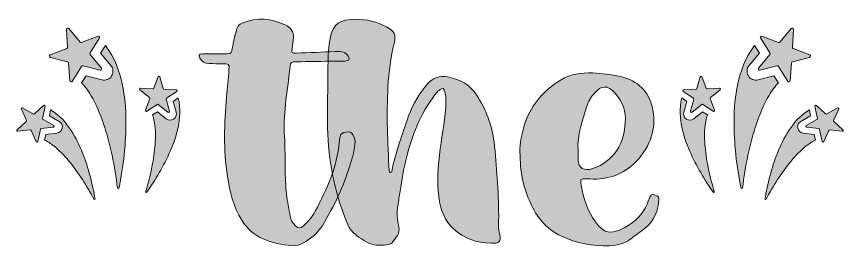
# Model space of a CAD drawing. Header units: inches. Extents: x 194 to 885, y -943 to -142.
# Drawn here: x 219 to 854, y -474 to -297 of the extents above; entities that cross this region are included whole.
import ezdxf

# ---------------------------------------------------------------- set-up
doc = ezdxf.new("R2010")
doc.units = ezdxf.units.IN
doc.header["$MEASUREMENT"] = 0
doc.layers.add('Layer 1', color=7, linetype='Continuous')

# ---------------------------------------------------------------- blocks, each defined once
blk = doc.blocks.new('block 5')
at = {"layer": 'Layer 1', "true_color": 0x2a4f7b}
h = blk.add_hatch(color=167, dxfattribs=at)
h.dxf.hatch_style = 2
edge = h.paths.add_edge_path()
edge.add_spline(control_points=[(426.02, -433.48), (426.74, -439.28), (427.83, -445.08), (428.91, -450.57), (429.28, -453.31), (430.73, -455.75), (432.9, -457.89), (435.44, -460.03), (436.52, -460.03), (439.06, -457.89), (442.68, -454.53), (445.94, -450.87), (448.12, -446.6), (457.17, -429.81), (464.78, -412.42), (466.59, -393.8), (466.59, -392.27), (466.96, -390.75), (467.32, -389.22), (467.68, -387.08), (469.13, -386.17), (471.67, -385.86), (474.2, -385.56), (476.01, -385.56), (477.1, -388), (478.55, -390.44), (478.91, -392.58), (478.55, -395.02), (478.19, -400.82), (476.38, -406.31), (474.57, -411.81), (469.86, -427.68), (462.61, -442.63), (453.91, -457.28), (450.29, -463.08), (445.22, -467.35), (439.06, -471.02), (436.52, -472.54), (433.62, -473.15), (430.73, -473.15), (414.06, -471.93), (399.93, -467.05), (391.6, -453.62), (385.07, -442.94), (382.54, -431.64), (380.73, -420.05), (377.46, -399.6), (378.19, -379.15), (380, -358.7), (380.73, -351.68), (381.45, -344.96), (381.81, -337.94), (382.17, -333.37), (381.81, -333.37), (376.74, -333.37), (373.48, -333.37), (369.86, -333.37), (366.59, -333.06), (363.33, -333.06), (360.8, -331.54), (359.35, -329.09), (358.26, -326.96), (358.62, -325.74), (361.52, -325.74), (366.23, -325.74), (370.94, -325.74), (375.65, -325.74), (383.99, -325.74), (383.62, -326.04), (384.71, -319.63), (385.44, -315.05), (386.89, -310.48), (387.97, -306.2), (388.7, -304.06), (389.78, -303.15), (391.96, -302.23), (403.55, -297.05), (414.42, -298.88), (424.93, -303.45), (429.28, -305.59), (431.81, -308.64), (431.45, -313.22), (431.09, -315.97), (430.73, -319.02), (430.36, -321.77), (430, -325.13), (430, -325.13), (433.62, -325.13), (443.41, -324.82), (453.19, -324.51), (463.33, -323.9), (468.77, -323.6), (471.67, -324.51), (473.48, -327.57), (474.93, -329.7), (474.2, -331.23), (470.94, -331.23), (468.77, -331.54), (466.23, -331.23), (463.7, -331.23), (453.91, -331.54), (443.77, -331.54), (433.62, -331.84), (429.28, -331.84), (429.28, -332.15), (428.91, -335.5), (426.38, -355.34), (423.12, -374.87), (424.57, -389.22), (425.29, -407.84), (424.57, -420.66), (426.02, -433.48)], knot_values=[0, 0, 0, 0, 1, 1, 1, 2, 2, 2, 3, 3, 3, 4, 4, 4, 5, 5, 5, 6, 6, 6, 7, 7, 7, 8, 8, 8, 9, 9, 9, 10, 10, 10, 11, 11, 11, 12, 12, 12, 13, 13, 13, 14, 14, 14, 15, 15, 15, 16, 16, 16, 17, 17, 17, 18, 18, 18, 19, 19, 19, 20, 20, 20, 21, 21, 21, 22, 22, 22, 23, 23, 23, 24, 24, 24, 25, 25, 25, 26, 26, 26, 27, 27, 27, 28, 28, 28, 29, 29, 29, 30, 30, 30, 31, 31, 31, 32, 32, 32, 33, 33, 33, 34, 34, 34, 35, 35, 35, 36, 36, 36, 37, 37, 37, 37], degree=3, periodic=1)
h = blk.add_hatch(color=167, dxfattribs=at)
h.dxf.hatch_style = 2
edge = h.paths.add_edge_path()
edge.add_spline(control_points=[(506.82, -416.08), (509.71, -401.43), (515.15, -387.39), (519.86, -373.35), (523.12, -364.19), (528.19, -355.95), (534.71, -348.63), (538.7, -344.05), (543.41, -342.22), (549.93, -343.44), (559.71, -345.57), (567.32, -349.85), (572.03, -357.17), (579.28, -368.77), (583.99, -380.67), (585.44, -393.49), (587.61, -412.11), (588.7, -431.03), (589.06, -449.65), (589.06, -454.84), (588.34, -459.73), (589.79, -464.91), (591.24, -469.8), (589.42, -471.63), (583.26, -471.32), (572.03, -471.02), (562.25, -467.66), (554.28, -460.33), (547.76, -453.93), (544.5, -445.99), (543.41, -437.75), (541.24, -424.63), (542.32, -411.81), (544.13, -398.68), (545.58, -386.47), (548.48, -374.57), (548.48, -362.36), (548.48, -359), (548.48, -355.65), (546.31, -352.29), (543.05, -353.2), (541.24, -355.34), (539.79, -357.48), (534.35, -364.8), (529.64, -372.43), (526.38, -380.67), (519.5, -397.15), (515.51, -413.94), (513.34, -431.34), (512.61, -435), (512.25, -438.66), (511.53, -442.33), (510.8, -447.82), (510.8, -453.01), (512.25, -458.5), (513.7, -463.69), (509.71, -467.05), (507.18, -471.02), (506.45, -471.93), (504.28, -472.24), (502.83, -472.54), (497.76, -473.15), (492.32, -473.15), (488.34, -470.71), (481.82, -467.35), (475.66, -463.08), (473.12, -456.98), (466.6, -442.02), (462.61, -426.76), (460.08, -410.89), (456.09, -385.86), (457.9, -360.53), (457.9, -335.2), (457.9, -327.57), (458.27, -319.94), (459.71, -312.61), (461.89, -302.84), (467.32, -299.18), (478.92, -299.18), (487.61, -299.18), (495.58, -301.01), (502.83, -304.98), (508.99, -308.34), (510.44, -311.39), (508.63, -317.49), (506.09, -328.48), (504.64, -339.78), (503.92, -350.76), (502.83, -372.43), (503.55, -393.8), (505, -415.47), (505, -416.08), (505, -416.69), (505.73, -416.99), (506.82, -416.99), (506.82, -416.69), (506.82, -416.08)], knot_values=[0, 0, 0, 0, 1, 1, 1, 2, 2, 2, 3, 3, 3, 4, 4, 4, 5, 5, 5, 6, 6, 6, 7, 7, 7, 8, 8, 8, 9, 9, 9, 10, 10, 10, 11, 11, 11, 12, 12, 12, 13, 13, 13, 14, 14, 14, 15, 15, 15, 16, 16, 16, 17, 17, 17, 18, 18, 18, 19, 19, 19, 20, 20, 20, 21, 21, 21, 22, 22, 22, 23, 23, 23, 24, 24, 24, 25, 25, 25, 26, 26, 26, 27, 27, 27, 28, 28, 28, 29, 29, 29, 30, 30, 30, 31, 31, 31, 32, 32, 32, 32], degree=3, periodic=1)
h = blk.add_hatch(color=167, dxfattribs=at)
h.dxf.hatch_style = 2
edge = h.paths.add_edge_path()
edge.add_spline(control_points=[(609.72, -377.62), (614.43, -364.5), (623.85, -353.81), (636.89, -345.57), (644.14, -341.3), (652.47, -340.08), (661.17, -340.39), (668.41, -340.69), (675.3, -341.61), (682.54, -343.13), (696.31, -346.49), (703.92, -354.73), (706.82, -366.02), (710.8, -381.9), (706.1, -396.55), (694.14, -409.06), (685.08, -417.91), (673.49, -422.79), (658.99, -421.88), (658.27, -421.88), (657.91, -421.88), (657.18, -421.88), (651.75, -421.57), (651.39, -421.88), (652.47, -426.76), (654.28, -436.53), (656.82, -446.3), (663.34, -454.84), (669.5, -463.69), (675.3, -464.91), (685.44, -459.42), (694.14, -454.84), (699.94, -448.74), (703.2, -440.8), (703.92, -438.97), (704.28, -437.44), (705.01, -435.92), (705.73, -434.7), (706.46, -433.17), (708.63, -434.09), (710.44, -434.7), (712.26, -435), (711.89, -437.14), (711.53, -445.99), (708.99, -453.93), (700.66, -460.33), (697.4, -462.78), (693.78, -465.22), (690.52, -467.96), (686.17, -471.32), (680.37, -472.85), (674.21, -473.15), (661.17, -473.76), (648.85, -471.32), (637.25, -465.83), (624.93, -460.33), (618.05, -450.57), (613.34, -440.19), (607.91, -428.59), (605.37, -416.38), (605.37, -401.12), (605.01, -395.02), (606.82, -386.17), (609.72, -377.62)], knot_values=[0, 0, 0, 0, 1, 1, 1, 2, 2, 2, 3, 3, 3, 4, 4, 4, 5, 5, 5, 6, 6, 6, 7, 7, 7, 8, 8, 8, 9, 9, 9, 10, 10, 10, 11, 11, 11, 12, 12, 12, 13, 13, 13, 14, 14, 14, 15, 15, 15, 16, 16, 16, 17, 17, 17, 18, 18, 18, 19, 19, 19, 20, 20, 20, 21, 21, 21, 21], degree=3, periodic=1)
edge = h.paths.add_edge_path()
edge.add_spline(control_points=[(649.94, -407.53), (650.3, -413.33), (654.65, -416.08), (661.17, -413.94), (669.5, -411.2), (675.3, -406.31), (679.65, -399.9), (684, -393.49), (685.8, -386.17), (686.17, -378.54), (686.89, -370.3), (684.36, -362.36), (678.2, -355.65), (672.76, -349.54), (667.69, -349.85), (662.62, -355.95), (659.72, -359), (657.91, -362.67), (656.82, -366.02), (653.2, -377.01), (649.21, -388), (649.94, -399.6), (649.94, -402.34), (649.94, -404.78), (649.94, -407.53)], knot_values=[0, 0, 0, 0, 1, 1, 1, 2, 2, 2, 3, 3, 3, 4, 4, 4, 5, 5, 5, 6, 6, 6, 7, 7, 7, 8, 8, 8, 8], degree=3, periodic=1)
at = {"layer": 'Layer 1', "lineweight": 0}
for points, knots in [([(426.02, -433.48), (426.74, -439.28), (427.83, -445.08), (428.91, -450.57), (429.28, -453.31), (430.73, -455.75), (432.9, -457.89), (435.44, -460.03), (436.52, -460.03), (439.06, -457.89), (442.68, -454.53), (445.94, -450.87), (448.12, -446.6), (457.17, -429.81), (464.78, -412.42), (466.59, -393.8), (466.59, -392.27), (466.96, -390.75), (467.32, -389.22), (467.68, -387.08), (469.13, -386.17), (471.67, -385.86), (474.2, -385.56), (476.01, -385.56), (477.1, -388), (478.55, -390.44), (478.91, -392.58), (478.55, -395.02), (478.19, -400.82), (476.38, -406.31), (474.57, -411.81), (469.86, -427.68), (462.61, -442.63), (453.91, -457.28), (450.29, -463.08), (445.22, -467.35), (439.06, -471.02), (436.52, -472.54), (433.62, -473.15), (430.73, -473.15), (414.06, -471.93), (399.93, -467.05), (391.6, -453.62), (385.07, -442.94), (382.54, -431.64), (380.73, -420.05), (377.46, -399.6), (378.19, -379.15), (380, -358.7), (380.73, -351.68), (381.45, -344.96), (381.81, -337.94), (382.17, -333.37), (381.81, -333.37), (376.74, -333.37), (373.48, -333.37), (369.86, -333.37), (366.59, -333.06), (363.33, -333.06), (360.8, -331.54), (359.35, -329.09), (358.26, -326.96), (358.62, -325.74), (361.52, -325.74), (366.23, -325.74), (370.94, -325.74), (375.65, -325.74), (383.99, -325.74), (383.62, -326.04), (384.71, -319.63), (385.44, -315.05), (386.89, -310.48), (387.97, -306.2), (388.7, -304.06), (389.78, -303.15), (391.96, -302.23), (403.55, -297.05), (414.42, -298.88), (424.93, -303.45), (429.28, -305.59), (431.81, -308.64), (431.45, -313.22), (431.09, -315.97), (430.73, -319.02), (430.36, -321.77), (430, -325.13), (430, -325.13), (433.62, -325.13), (443.41, -324.82), (453.19, -324.51), (463.33, -323.9), (468.77, -323.6), (471.67, -324.51), (473.48, -327.57), (474.93, -329.7), (474.2, -331.23), (470.94, -331.23), (468.77, -331.54), (466.23, -331.23), (463.7, -331.23), (453.91, -331.54), (443.77, -331.54), (433.62, -331.84), (429.28, -331.84), (429.28, -332.15), (428.91, -335.5), (426.38, -355.34), (423.12, -374.87), (424.57, -389.22), (425.29, -407.84), (424.57, -420.66), (426.02, -433.48)], [0, 0, 0, 0, 1, 1, 1, 2, 2, 2, 3, 3, 3, 4, 4, 4, 5, 5, 5, 6, 6, 6, 7, 7, 7, 8, 8, 8, 9, 9, 9, 10, 10, 10, 11, 11, 11, 12, 12, 12, 13, 13, 13, 14, 14, 14, 15, 15, 15, 16, 16, 16, 17, 17, 17, 18, 18, 18, 19, 19, 19, 20, 20, 20, 21, 21, 21, 22, 22, 22, 23, 23, 23, 24, 24, 24, 25, 25, 25, 26, 26, 26, 27, 27, 27, 28, 28, 28, 29, 29, 29, 30, 30, 30, 31, 31, 31, 32, 32, 32, 33, 33, 33, 34, 34, 34, 35, 35, 35, 36, 36, 36, 37, 37, 37, 37]), ([(506.82, -416.08), (509.71, -401.43), (515.15, -387.39), (519.86, -373.35), (523.12, -364.19), (528.19, -355.95), (534.71, -348.63), (538.7, -344.05), (543.41, -342.22), (549.93, -343.44), (559.71, -345.57), (567.32, -349.85), (572.03, -357.17), (579.28, -368.77), (583.99, -380.67), (585.44, -393.49), (587.61, -412.11), (588.7, -431.03), (589.06, -449.65), (589.06, -454.84), (588.34, -459.73), (589.79, -464.91), (591.24, -469.8), (589.42, -471.63), (583.26, -471.32), (572.03, -471.02), (562.25, -467.66), (554.28, -460.33), (547.76, -453.93), (544.5, -445.99), (543.41, -437.75), (541.24, -424.63), (542.32, -411.81), (544.13, -398.68), (545.58, -386.47), (548.48, -374.57), (548.48, -362.36), (548.48, -359), (548.48, -355.65), (546.31, -352.29), (543.05, -353.2), (541.24, -355.34), (539.79, -357.48), (534.35, -364.8), (529.64, -372.43), (526.38, -380.67), (519.5, -397.15), (515.51, -413.94), (513.34, -431.34), (512.61, -435), (512.25, -438.66), (511.53, -442.33), (510.8, -447.82), (510.8, -453.01), (512.25, -458.5), (513.7, -463.69), (509.71, -467.05), (507.18, -471.02), (506.45, -471.93), (504.28, -472.24), (502.83, -472.54), (497.76, -473.15), (492.32, -473.15), (488.34, -470.71), (481.82, -467.35), (475.66, -463.08), (473.12, -456.98), (466.6, -442.02), (462.61, -426.76), (460.08, -410.89), (456.09, -385.86), (457.9, -360.53), (457.9, -335.2), (457.9, -327.57), (458.27, -319.94), (459.71, -312.61), (461.89, -302.84), (467.32, -299.18), (478.92, -299.18), (487.61, -299.18), (495.58, -301.01), (502.83, -304.98), (508.99, -308.34), (510.44, -311.39), (508.63, -317.49), (506.09, -328.48), (504.64, -339.78), (503.92, -350.76), (502.83, -372.43), (503.55, -393.8), (505, -415.47), (505, -416.08), (505, -416.69), (505.73, -416.99), (506.82, -416.99), (506.82, -416.69), (506.82, -416.08)], [0, 0, 0, 0, 1, 1, 1, 2, 2, 2, 3, 3, 3, 4, 4, 4, 5, 5, 5, 6, 6, 6, 7, 7, 7, 8, 8, 8, 9, 9, 9, 10, 10, 10, 11, 11, 11, 12, 12, 12, 13, 13, 13, 14, 14, 14, 15, 15, 15, 16, 16, 16, 17, 17, 17, 18, 18, 18, 19, 19, 19, 20, 20, 20, 21, 21, 21, 22, 22, 22, 23, 23, 23, 24, 24, 24, 25, 25, 25, 26, 26, 26, 27, 27, 27, 28, 28, 28, 29, 29, 29, 30, 30, 30, 31, 31, 31, 32, 32, 32, 32]), ([(609.72, -377.62), (614.43, -364.5), (623.85, -353.81), (636.89, -345.57), (644.14, -341.3), (652.47, -340.08), (661.17, -340.39), (668.41, -340.69), (675.3, -341.61), (682.54, -343.13), (696.31, -346.49), (703.92, -354.73), (706.82, -366.02), (710.8, -381.9), (706.1, -396.55), (694.14, -409.06), (685.08, -417.91), (673.49, -422.79), (658.99, -421.88), (658.27, -421.88), (657.91, -421.88), (657.18, -421.88), (651.75, -421.57), (651.39, -421.88), (652.47, -426.76), (654.28, -436.53), (656.82, -446.3), (663.34, -454.84), (669.5, -463.69), (675.3, -464.91), (685.44, -459.42), (694.14, -454.84), (699.94, -448.74), (703.2, -440.8), (703.92, -438.97), (704.28, -437.44), (705.01, -435.92), (705.73, -434.7), (706.46, -433.17), (708.63, -434.09), (710.44, -434.7), (712.26, -435), (711.89, -437.14), (711.53, -445.99), (708.99, -453.93), (700.66, -460.33), (697.4, -462.78), (693.78, -465.22), (690.52, -467.96), (686.17, -471.32), (680.37, -472.85), (674.21, -473.15), (661.17, -473.76), (648.85, -471.32), (637.25, -465.83), (624.93, -460.33), (618.05, -450.57), (613.34, -440.19), (607.91, -428.59), (605.37, -416.38), (605.37, -401.12), (605.01, -395.02), (606.82, -386.17), (609.72, -377.62)], [0, 0, 0, 0, 1, 1, 1, 2, 2, 2, 3, 3, 3, 4, 4, 4, 5, 5, 5, 6, 6, 6, 7, 7, 7, 8, 8, 8, 9, 9, 9, 10, 10, 10, 11, 11, 11, 12, 12, 12, 13, 13, 13, 14, 14, 14, 15, 15, 15, 16, 16, 16, 17, 17, 17, 18, 18, 18, 19, 19, 19, 20, 20, 20, 21, 21, 21, 21]), ([(649.94, -407.53), (650.3, -413.33), (654.65, -416.08), (661.17, -413.94), (669.5, -411.2), (675.3, -406.31), (679.65, -399.9), (684, -393.49), (685.8, -386.17), (686.17, -378.54), (686.89, -370.3), (684.36, -362.36), (678.2, -355.65), (672.76, -349.54), (667.69, -349.85), (662.62, -355.95), (659.72, -359), (657.91, -362.67), (656.82, -366.02), (653.2, -377.01), (649.21, -388), (649.94, -399.6), (649.94, -402.34), (649.94, -404.78), (649.94, -407.53)], [0, 0, 0, 0, 1, 1, 1, 2, 2, 2, 3, 3, 3, 4, 4, 4, 5, 5, 5, 6, 6, 6, 7, 7, 7, 8, 8, 8, 8])]:
    blk.add_open_spline(points, degree=3, knots=knots, dxfattribs=at)
blk = doc.blocks.new('block 9')
at = {"layer": 'Layer 1', "true_color": 0xce432c}
h = blk.add_hatch(color=22, dxfattribs=at)
h.dxf.hatch_style = 2
edge = h.paths.add_edge_path()
edge.add_spline(control_points=[(815.48, -306.97), (815.48, -306.97), (814.61, -320.59), (814.61, -320.59), (814.59, -321.02), (814.84, -321.42), (815.24, -321.58), (815.24, -321.58), (827.93, -326.61), (827.93, -326.61), (828.82, -326.96), (828.74, -328.25), (827.81, -328.49), (827.81, -328.49), (814.59, -331.88), (814.59, -331.88), (814.17, -331.99), (813.87, -332.35), (813.84, -332.78), (813.84, -332.78), (812.98, -346.4), (812.98, -346.4), (812.92, -347.36), (811.67, -347.68), (811.15, -346.87), (811.15, -346.87), (803.84, -335.35), (803.84, -335.35), (803.61, -334.98), (803.17, -334.81), (802.76, -334.92), (802.76, -334.92), (789.54, -338.31), (789.54, -338.31), (788.61, -338.54), (787.91, -337.45), (788.53, -336.71), (788.53, -336.71), (797.23, -326.2), (797.23, -326.2), (797.5, -325.87), (797.53, -325.4), (797.3, -325.03), (797.3, -325.03), (789.99, -313.51), (789.99, -313.51), (789.48, -312.69), (790.3, -311.7), (791.2, -312.05), (791.2, -312.05), (803.88, -317.08), (803.88, -317.08), (804.29, -317.24), (804.74, -317.12), (805.02, -316.79), (805.02, -316.79), (813.72, -306.28), (813.72, -306.28), (814.33, -305.54), (815.54, -306.01), (815.48, -306.97)], knot_values=[0, 0, 0, 0, 1, 1, 1, 2, 2, 2, 3, 3, 3, 4, 4, 4, 5, 5, 5, 6, 6, 6, 7, 7, 7, 8, 8, 8, 9, 9, 9, 10, 10, 10, 11, 11, 11, 12, 12, 12, 13, 13, 13, 14, 14, 14, 15, 15, 15, 16, 16, 16, 17, 17, 17, 18, 18, 18, 19, 19, 19, 20, 20, 20, 20], degree=3, periodic=1)
h = blk.add_hatch(color=22, dxfattribs=at)
h.dxf.hatch_style = 2
edge = h.paths.add_edge_path()
edge.add_spline(control_points=[(803.83, -348.04), (801.27, -350.69), (798.85, -354.02), (796.71, -357.67), (792.83, -364.06), (789.68, -371.59), (787.08, -379.39), (784.43, -387.2), (782.24, -395.37), (780.46, -403.72), (778.72, -412.03), (777.26, -420.47), (776.3, -429.05), (776.3, -429.05), (775.16, -429.1), (775.16, -429.1), (773.38, -420.61), (772.1, -411.98), (771.15, -403.22), (770.19, -394.5), (769.69, -385.65), (769.78, -376.61), (769.87, -367.57), (770.51, -358.31), (772.61, -348.77), (774.8, -339.27), (777.9, -329.19), (785.62, -319.42), (785.62, -319.42), (789.22, -325.13), (789.22, -325.13), (789.22, -325.13), (781.28, -334.71), (781.28, -334.71), (779.41, -336.99), (779.23, -340.23), (780.78, -342.74), (782.37, -345.25), (785.39, -346.44), (788.26, -345.71), (788.26, -345.71), (800.36, -342.61), (800.36, -342.61), (800.36, -342.61), (803.83, -348.04), (803.83, -348.04)], knot_values=[0, 0, 0, 0, 1, 1, 1, 2, 2, 2, 3, 3, 3, 4, 4, 4, 5, 5, 5, 6, 6, 6, 7, 7, 7, 8, 8, 8, 9, 9, 9, 10, 10, 10, 11, 11, 11, 12, 12, 12, 13, 13, 13, 14, 14, 14, 15, 15, 15, 15], degree=3, periodic=1)
at = {"layer": 'Layer 1', "lineweight": 0}
for points, knots in [([(815.48, -306.97), (815.48, -306.97), (814.61, -320.59), (814.61, -320.59), (814.59, -321.02), (814.84, -321.42), (815.24, -321.58), (815.24, -321.58), (827.93, -326.61), (827.93, -326.61), (828.82, -326.96), (828.74, -328.25), (827.81, -328.49), (827.81, -328.49), (814.59, -331.88), (814.59, -331.88), (814.17, -331.99), (813.87, -332.35), (813.84, -332.78), (813.84, -332.78), (812.98, -346.4), (812.98, -346.4), (812.92, -347.36), (811.67, -347.68), (811.15, -346.87), (811.15, -346.87), (803.84, -335.35), (803.84, -335.35), (803.61, -334.98), (803.17, -334.81), (802.76, -334.92), (802.76, -334.92), (789.54, -338.31), (789.54, -338.31), (788.61, -338.54), (787.91, -337.45), (788.53, -336.71), (788.53, -336.71), (797.23, -326.2), (797.23, -326.2), (797.5, -325.87), (797.53, -325.4), (797.3, -325.03), (797.3, -325.03), (789.99, -313.51), (789.99, -313.51), (789.48, -312.69), (790.3, -311.7), (791.2, -312.05), (791.2, -312.05), (803.88, -317.08), (803.88, -317.08), (804.29, -317.24), (804.74, -317.12), (805.02, -316.79), (805.02, -316.79), (813.72, -306.28), (813.72, -306.28), (814.33, -305.54), (815.54, -306.01), (815.48, -306.97)], [0, 0, 0, 0, 1, 1, 1, 2, 2, 2, 3, 3, 3, 4, 4, 4, 5, 5, 5, 6, 6, 6, 7, 7, 7, 8, 8, 8, 9, 9, 9, 10, 10, 10, 11, 11, 11, 12, 12, 12, 13, 13, 13, 14, 14, 14, 15, 15, 15, 16, 16, 16, 17, 17, 17, 18, 18, 18, 19, 19, 19, 20, 20, 20, 20]), ([(803.83, -348.04), (801.27, -350.69), (798.85, -354.02), (796.71, -357.67), (792.83, -364.06), (789.68, -371.59), (787.08, -379.39), (784.43, -387.2), (782.24, -395.37), (780.46, -403.72), (778.72, -412.03), (777.26, -420.47), (776.3, -429.05), (776.3, -429.05), (775.16, -429.1), (775.16, -429.1), (773.38, -420.61), (772.1, -411.98), (771.15, -403.22), (770.19, -394.5), (769.69, -385.65), (769.78, -376.61), (769.87, -367.57), (770.51, -358.31), (772.61, -348.77), (774.8, -339.27), (777.9, -329.19), (785.62, -319.42), (785.62, -319.42), (789.22, -325.13), (789.22, -325.13), (789.22, -325.13), (781.28, -334.71), (781.28, -334.71), (779.41, -336.99), (779.23, -340.23), (780.78, -342.74), (782.37, -345.25), (785.39, -346.44), (788.26, -345.71), (788.26, -345.71), (800.36, -342.61), (800.36, -342.61), (800.36, -342.61), (803.83, -348.04), (803.83, -348.04)], [0, 0, 0, 0, 1, 1, 1, 2, 2, 2, 3, 3, 3, 4, 4, 4, 5, 5, 5, 6, 6, 6, 7, 7, 7, 8, 8, 8, 9, 9, 9, 10, 10, 10, 11, 11, 11, 12, 12, 12, 13, 13, 13, 14, 14, 14, 15, 15, 15, 15])]:
    blk.add_open_spline(points, degree=3, knots=knots, dxfattribs=at)
blk = doc.blocks.new('block 10')
at = {"layer": 'Layer 1', "true_color": 0xce432c}
h = blk.add_hatch(color=22, dxfattribs=at)
h.dxf.hatch_style = 2
edge = h.paths.add_edge_path()
edge.add_spline(control_points=[(850.15, -368.21), (850.15, -368.21), (846.19, -376.84), (846.19, -376.84), (846.06, -377.12), (846.13, -377.44), (846.35, -377.64), (846.35, -377.64), (853.34, -384.07), (853.34, -384.07), (853.83, -384.53), (853.45, -385.35), (852.79, -385.27), (852.79, -385.27), (843.35, -384.17), (843.35, -384.17), (843.05, -384.14), (842.77, -384.3), (842.64, -384.57), (842.64, -384.57), (838.68, -393.2), (838.68, -393.2), (838.4, -393.81), (837.51, -393.71), (837.38, -393.05), (837.38, -393.05), (835.51, -383.74), (835.51, -383.74), (835.45, -383.45), (835.21, -383.22), (834.91, -383.19), (834.91, -383.19), (825.47, -382.09), (825.47, -382.09), (824.81, -382.01), (824.63, -381.13), (825.21, -380.8), (825.21, -380.8), (833.49, -376.14), (833.49, -376.14), (833.75, -376), (833.89, -375.7), (833.83, -375.41), (833.83, -375.41), (831.96, -366.09), (831.96, -366.09), (831.83, -365.44), (832.61, -364.99), (833.11, -365.45), (833.11, -365.45), (840.09, -371.88), (840.09, -371.88), (840.31, -372.08), (840.64, -372.12), (840.9, -371.98), (840.9, -371.98), (849.18, -367.32), (849.18, -367.32), (849.76, -366.99), (850.43, -367.6), (850.15, -368.21)], knot_values=[0, 0, 0, 0, 1, 1, 1, 2, 2, 2, 3, 3, 3, 4, 4, 4, 5, 5, 5, 6, 6, 6, 7, 7, 7, 8, 8, 8, 9, 9, 9, 10, 10, 10, 11, 11, 11, 12, 12, 12, 13, 13, 13, 14, 14, 14, 15, 15, 15, 16, 16, 16, 17, 17, 17, 18, 18, 18, 19, 19, 19, 20, 20, 20, 20], degree=3, periodic=1)
h = blk.add_hatch(color=22, dxfattribs=at)
h.dxf.hatch_style = 2
edge = h.paths.add_edge_path()
edge.add_spline(control_points=[(832.33, -391.98), (830.01, -393.06), (827.6, -394.62), (825.3, -396.46), (821.18, -399.64), (817.25, -403.75), (813.62, -408.17), (809.95, -412.58), (806.48, -417.34), (803.24, -422.33), (800.04, -427.29), (796.99, -432.41), (794.22, -437.75), (794.22, -437.75), (793.47, -437.49), (793.47, -437.49), (794.43, -431.53), (795.75, -425.61), (797.32, -419.67), (798.87, -413.77), (800.76, -407.89), (803.07, -402.04), (805.39, -396.2), (808.12, -390.34), (811.86, -384.66), (815.66, -379.04), (820.19, -373.26), (827.64, -368.84), (827.64, -368.84), (828.56, -373.45), (828.56, -373.45), (828.56, -373.45), (821.01, -377.69), (821.01, -377.69), (819.22, -378.71), (818.29, -380.77), (818.67, -382.79), (819.08, -384.82), (820.75, -386.34), (822.8, -386.58), (822.8, -386.58), (831.43, -387.59), (831.43, -387.59), (831.43, -387.59), (832.33, -391.98), (832.33, -391.98)], knot_values=[0, 0, 0, 0, 1, 1, 1, 2, 2, 2, 3, 3, 3, 4, 4, 4, 5, 5, 5, 6, 6, 6, 7, 7, 7, 8, 8, 8, 9, 9, 9, 10, 10, 10, 11, 11, 11, 12, 12, 12, 13, 13, 13, 14, 14, 14, 15, 15, 15, 15], degree=3, periodic=1)
at = {"layer": 'Layer 1', "lineweight": 0}
for points, knots in [([(850.15, -368.21), (850.15, -368.21), (846.19, -376.84), (846.19, -376.84), (846.06, -377.12), (846.13, -377.44), (846.35, -377.64), (846.35, -377.64), (853.34, -384.07), (853.34, -384.07), (853.83, -384.53), (853.45, -385.35), (852.79, -385.27), (852.79, -385.27), (843.35, -384.17), (843.35, -384.17), (843.05, -384.14), (842.77, -384.3), (842.64, -384.57), (842.64, -384.57), (838.68, -393.2), (838.68, -393.2), (838.4, -393.81), (837.51, -393.71), (837.38, -393.05), (837.38, -393.05), (835.51, -383.74), (835.51, -383.74), (835.45, -383.45), (835.21, -383.22), (834.91, -383.19), (834.91, -383.19), (825.47, -382.09), (825.47, -382.09), (824.81, -382.01), (824.63, -381.13), (825.21, -380.8), (825.21, -380.8), (833.49, -376.14), (833.49, -376.14), (833.75, -376), (833.89, -375.7), (833.83, -375.41), (833.83, -375.41), (831.96, -366.09), (831.96, -366.09), (831.83, -365.44), (832.61, -364.99), (833.11, -365.45), (833.11, -365.45), (840.09, -371.88), (840.09, -371.88), (840.31, -372.08), (840.64, -372.12), (840.9, -371.98), (840.9, -371.98), (849.18, -367.32), (849.18, -367.32), (849.76, -366.99), (850.43, -367.6), (850.15, -368.21)], [0, 0, 0, 0, 1, 1, 1, 2, 2, 2, 3, 3, 3, 4, 4, 4, 5, 5, 5, 6, 6, 6, 7, 7, 7, 8, 8, 8, 9, 9, 9, 10, 10, 10, 11, 11, 11, 12, 12, 12, 13, 13, 13, 14, 14, 14, 15, 15, 15, 16, 16, 16, 17, 17, 17, 18, 18, 18, 19, 19, 19, 20, 20, 20, 20]), ([(832.33, -391.98), (830.01, -393.06), (827.6, -394.62), (825.3, -396.46), (821.18, -399.64), (817.25, -403.75), (813.62, -408.17), (809.95, -412.58), (806.48, -417.34), (803.24, -422.33), (800.04, -427.29), (796.99, -432.41), (794.22, -437.75), (794.22, -437.75), (793.47, -437.49), (793.47, -437.49), (794.43, -431.53), (795.75, -425.61), (797.32, -419.67), (798.87, -413.77), (800.76, -407.89), (803.07, -402.04), (805.39, -396.2), (808.12, -390.34), (811.86, -384.66), (815.66, -379.04), (820.19, -373.26), (827.64, -368.84), (827.64, -368.84), (828.56, -373.45), (828.56, -373.45), (828.56, -373.45), (821.01, -377.69), (821.01, -377.69), (819.22, -378.71), (818.29, -380.77), (818.67, -382.79), (819.08, -384.82), (820.75, -386.34), (822.8, -386.58), (822.8, -386.58), (831.43, -387.59), (831.43, -387.59), (831.43, -387.59), (832.33, -391.98), (832.33, -391.98)], [0, 0, 0, 0, 1, 1, 1, 2, 2, 2, 3, 3, 3, 4, 4, 4, 5, 5, 5, 6, 6, 6, 7, 7, 7, 8, 8, 8, 9, 9, 9, 10, 10, 10, 11, 11, 11, 12, 12, 12, 13, 13, 13, 14, 14, 14, 15, 15, 15, 15])]:
    blk.add_open_spline(points, degree=3, knots=knots, dxfattribs=at)
blk = doc.blocks.new('block 11')
at = {"layer": 'Layer 1', "true_color": 0xce432c}
h = blk.add_hatch(color=22, dxfattribs=at)
h.dxf.hatch_style = 2
edge = h.paths.add_edge_path()
edge.add_spline(control_points=[(745.15, -343.26), (745.15, -343.26), (748.45, -352.17), (748.45, -352.17), (748.55, -352.45), (748.83, -352.63), (749.13, -352.62), (749.13, -352.62), (758.62, -352.22), (758.62, -352.22), (759.29, -352.2), (759.6, -353.04), (759.07, -353.46), (759.07, -353.46), (751.63, -359.35), (751.63, -359.35), (751.39, -359.54), (751.3, -359.85), (751.41, -360.14), (751.41, -360.14), (754.71, -369.04), (754.71, -369.04), (754.95, -369.67), (754.24, -370.23), (753.68, -369.86), (753.68, -369.86), (745.77, -364.6), (745.77, -364.6), (745.52, -364.43), (745.2, -364.44), (744.96, -364.63), (744.96, -364.63), (737.51, -370.52), (737.51, -370.52), (736.99, -370.94), (736.24, -370.44), (736.42, -369.79), (736.42, -369.79), (738.98, -360.65), (738.98, -360.65), (739.06, -360.36), (738.94, -360.05), (738.7, -359.89), (738.7, -359.89), (730.79, -354.62), (730.79, -354.62), (730.23, -354.25), (730.47, -353.39), (731.14, -353.36), (731.14, -353.36), (740.63, -352.97), (740.63, -352.97), (740.93, -352.95), (741.19, -352.75), (741.27, -352.46), (741.27, -352.46), (743.83, -343.32), (743.83, -343.32), (744.01, -342.67), (744.91, -342.63), (745.15, -343.26)], knot_values=[0, 0, 0, 0, 1, 1, 1, 2, 2, 2, 3, 3, 3, 4, 4, 4, 5, 5, 5, 6, 6, 6, 7, 7, 7, 8, 8, 8, 9, 9, 9, 10, 10, 10, 11, 11, 11, 12, 12, 12, 13, 13, 13, 14, 14, 14, 15, 15, 15, 16, 16, 16, 17, 17, 17, 18, 18, 18, 19, 19, 19, 20, 20, 20, 20], degree=3, periodic=1)
h = blk.add_hatch(color=22, dxfattribs=at)
h.dxf.hatch_style = 2
edge = h.paths.add_edge_path()
edge.add_spline(control_points=[(749.35, -372.67), (748.48, -375.08), (747.88, -377.88), (747.55, -380.81), (746.89, -385.97), (747.02, -391.65), (747.57, -397.35), (748.1, -403.06), (749.01, -408.88), (750.24, -414.69), (751.49, -420.47), (752.95, -426.25), (754.77, -431.98), (754.77, -431.98), (754.06, -432.33), (754.06, -432.33), (750.52, -427.43), (747.27, -422.31), (744.18, -417.01), (741.11, -411.73), (738.28, -406.25), (735.78, -400.47), (733.28, -394.7), (731.07, -388.63), (729.71, -381.97), (728.41, -375.31), (727.53, -368.02), (729.68, -359.62), (729.68, -359.62), (733.58, -362.23), (733.58, -362.23), (733.58, -362.23), (731.24, -370.57), (731.24, -370.57), (730.7, -372.55), (731.5, -374.67), (733.2, -375.82), (734.92, -376.97), (737.17, -376.87), (738.8, -375.59), (738.8, -375.59), (745.61, -370.2), (745.61, -370.2), (745.61, -370.2), (749.35, -372.67), (749.35, -372.67)], knot_values=[0, 0, 0, 0, 1, 1, 1, 2, 2, 2, 3, 3, 3, 4, 4, 4, 5, 5, 5, 6, 6, 6, 7, 7, 7, 8, 8, 8, 9, 9, 9, 10, 10, 10, 11, 11, 11, 12, 12, 12, 13, 13, 13, 14, 14, 14, 15, 15, 15, 15], degree=3, periodic=1)
at = {"layer": 'Layer 1', "lineweight": 0}
for points, knots in [([(745.15, -343.26), (745.15, -343.26), (748.45, -352.17), (748.45, -352.17), (748.55, -352.45), (748.83, -352.63), (749.13, -352.62), (749.13, -352.62), (758.62, -352.22), (758.62, -352.22), (759.29, -352.2), (759.6, -353.04), (759.07, -353.46), (759.07, -353.46), (751.63, -359.35), (751.63, -359.35), (751.39, -359.54), (751.3, -359.85), (751.41, -360.14), (751.41, -360.14), (754.71, -369.04), (754.71, -369.04), (754.95, -369.67), (754.24, -370.23), (753.68, -369.86), (753.68, -369.86), (745.77, -364.6), (745.77, -364.6), (745.52, -364.43), (745.2, -364.44), (744.96, -364.63), (744.96, -364.63), (737.51, -370.52), (737.51, -370.52), (736.99, -370.94), (736.24, -370.44), (736.42, -369.79), (736.42, -369.79), (738.98, -360.65), (738.98, -360.65), (739.06, -360.36), (738.94, -360.05), (738.7, -359.89), (738.7, -359.89), (730.79, -354.62), (730.79, -354.62), (730.23, -354.25), (730.47, -353.39), (731.14, -353.36), (731.14, -353.36), (740.63, -352.97), (740.63, -352.97), (740.93, -352.95), (741.19, -352.75), (741.27, -352.46), (741.27, -352.46), (743.83, -343.32), (743.83, -343.32), (744.01, -342.67), (744.91, -342.63), (745.15, -343.26)], [0, 0, 0, 0, 1, 1, 1, 2, 2, 2, 3, 3, 3, 4, 4, 4, 5, 5, 5, 6, 6, 6, 7, 7, 7, 8, 8, 8, 9, 9, 9, 10, 10, 10, 11, 11, 11, 12, 12, 12, 13, 13, 13, 14, 14, 14, 15, 15, 15, 16, 16, 16, 17, 17, 17, 18, 18, 18, 19, 19, 19, 20, 20, 20, 20]), ([(749.35, -372.67), (748.48, -375.08), (747.88, -377.88), (747.55, -380.81), (746.89, -385.97), (747.02, -391.65), (747.57, -397.35), (748.1, -403.06), (749.01, -408.88), (750.24, -414.69), (751.49, -420.47), (752.95, -426.25), (754.77, -431.98), (754.77, -431.98), (754.06, -432.33), (754.06, -432.33), (750.52, -427.43), (747.27, -422.31), (744.18, -417.01), (741.11, -411.73), (738.28, -406.25), (735.78, -400.47), (733.28, -394.7), (731.07, -388.63), (729.71, -381.97), (728.41, -375.31), (727.53, -368.02), (729.68, -359.62), (729.68, -359.62), (733.58, -362.23), (733.58, -362.23), (733.58, -362.23), (731.24, -370.57), (731.24, -370.57), (730.7, -372.55), (731.5, -374.67), (733.2, -375.82), (734.92, -376.97), (737.17, -376.87), (738.8, -375.59), (738.8, -375.59), (745.61, -370.2), (745.61, -370.2), (745.61, -370.2), (749.35, -372.67), (749.35, -372.67)], [0, 0, 0, 0, 1, 1, 1, 2, 2, 2, 3, 3, 3, 4, 4, 4, 5, 5, 5, 6, 6, 6, 7, 7, 7, 8, 8, 8, 9, 9, 9, 10, 10, 10, 11, 11, 11, 12, 12, 12, 13, 13, 13, 14, 14, 14, 15, 15, 15, 15])]:
    blk.add_open_spline(points, degree=3, knots=knots, dxfattribs=at)
blk = doc.blocks.new('block 8')
at = {"layer": 'Layer 1'}
for name in ['block 9', 'block 11', 'block 10']:
    blk.add_blockref(name, (0, 0), dxfattribs=at)
blk = doc.blocks.new('block 13')
at = {"layer": 'Layer 1', "true_color": 0xce432c}
h = blk.add_hatch(color=22, dxfattribs=at)
h.dxf.hatch_style = 2
edge = h.paths.add_edge_path()
edge.add_spline(control_points=[(257.02, -306.97), (257.02, -306.97), (257.88, -320.59), (257.88, -320.59), (257.91, -321.02), (257.65, -321.42), (257.25, -321.58), (257.25, -321.58), (244.57, -326.61), (244.57, -326.61), (243.67, -326.96), (243.75, -328.25), (244.69, -328.49), (244.69, -328.49), (257.91, -331.88), (257.91, -331.88), (258.32, -331.99), (258.62, -332.35), (258.65, -332.78), (258.65, -332.78), (259.51, -346.4), (259.51, -346.4), (259.57, -347.36), (260.83, -347.68), (261.34, -346.87), (261.34, -346.87), (268.65, -335.35), (268.65, -335.35), (268.88, -334.98), (269.32, -334.81), (269.74, -334.92), (269.74, -334.92), (282.96, -338.31), (282.96, -338.31), (283.89, -338.54), (284.58, -337.45), (283.97, -336.71), (283.97, -336.71), (275.27, -326.2), (275.27, -326.2), (274.99, -325.87), (274.96, -325.4), (275.19, -325.03), (275.19, -325.03), (282.5, -313.51), (282.5, -313.51), (283.02, -312.69), (282.19, -311.7), (281.3, -312.05), (281.3, -312.05), (268.61, -317.08), (268.61, -317.08), (268.21, -317.24), (267.75, -317.12), (267.48, -316.79), (267.48, -316.79), (258.78, -306.28), (258.78, -306.28), (258.16, -305.54), (256.96, -306.01), (257.02, -306.97)], knot_values=[0, 0, 0, 0, 1, 1, 1, 2, 2, 2, 3, 3, 3, 4, 4, 4, 5, 5, 5, 6, 6, 6, 7, 7, 7, 8, 8, 8, 9, 9, 9, 10, 10, 10, 11, 11, 11, 12, 12, 12, 13, 13, 13, 14, 14, 14, 15, 15, 15, 16, 16, 16, 17, 17, 17, 18, 18, 18, 19, 19, 19, 20, 20, 20, 20], degree=3, periodic=1)
h = blk.add_hatch(color=22, dxfattribs=at)
h.dxf.hatch_style = 2
edge = h.paths.add_edge_path()
edge.add_spline(control_points=[(268.67, -348.04), (271.22, -350.69), (273.64, -354.02), (275.79, -357.67), (279.67, -364.06), (282.82, -371.59), (285.42, -379.39), (288.07, -387.2), (290.26, -395.37), (292.04, -403.72), (293.77, -412.03), (295.23, -420.47), (296.19, -429.05), (296.19, -429.05), (297.33, -429.1), (297.33, -429.1), (299.11, -420.61), (300.39, -411.98), (301.35, -403.22), (302.31, -394.5), (302.81, -385.65), (302.72, -376.61), (302.63, -367.57), (301.99, -358.31), (299.89, -348.77), (297.7, -339.27), (294.59, -329.19), (286.88, -319.42), (286.88, -319.42), (283.27, -325.13), (283.27, -325.13), (283.27, -325.13), (291.22, -334.71), (291.22, -334.71), (293.09, -336.99), (293.27, -340.23), (291.72, -342.74), (290.12, -345.25), (287.11, -346.44), (284.23, -345.71), (284.23, -345.71), (272.14, -342.61), (272.14, -342.61), (272.14, -342.61), (268.67, -348.04), (268.67, -348.04)], knot_values=[0, 0, 0, 0, 1, 1, 1, 2, 2, 2, 3, 3, 3, 4, 4, 4, 5, 5, 5, 6, 6, 6, 7, 7, 7, 8, 8, 8, 9, 9, 9, 10, 10, 10, 11, 11, 11, 12, 12, 12, 13, 13, 13, 14, 14, 14, 15, 15, 15, 15], degree=3, periodic=1)
at = {"layer": 'Layer 1', "lineweight": 0}
for points, knots in [([(257.02, -306.97), (257.02, -306.97), (257.88, -320.59), (257.88, -320.59), (257.91, -321.02), (257.65, -321.42), (257.25, -321.58), (257.25, -321.58), (244.57, -326.61), (244.57, -326.61), (243.67, -326.96), (243.75, -328.25), (244.69, -328.49), (244.69, -328.49), (257.91, -331.88), (257.91, -331.88), (258.32, -331.99), (258.62, -332.35), (258.65, -332.78), (258.65, -332.78), (259.51, -346.4), (259.51, -346.4), (259.57, -347.36), (260.83, -347.68), (261.34, -346.87), (261.34, -346.87), (268.65, -335.35), (268.65, -335.35), (268.88, -334.98), (269.32, -334.81), (269.74, -334.92), (269.74, -334.92), (282.96, -338.31), (282.96, -338.31), (283.89, -338.54), (284.58, -337.45), (283.97, -336.71), (283.97, -336.71), (275.27, -326.2), (275.27, -326.2), (274.99, -325.87), (274.96, -325.4), (275.19, -325.03), (275.19, -325.03), (282.5, -313.51), (282.5, -313.51), (283.02, -312.69), (282.19, -311.7), (281.3, -312.05), (281.3, -312.05), (268.61, -317.08), (268.61, -317.08), (268.21, -317.24), (267.75, -317.12), (267.48, -316.79), (267.48, -316.79), (258.78, -306.28), (258.78, -306.28), (258.16, -305.54), (256.96, -306.01), (257.02, -306.97)], [0, 0, 0, 0, 1, 1, 1, 2, 2, 2, 3, 3, 3, 4, 4, 4, 5, 5, 5, 6, 6, 6, 7, 7, 7, 8, 8, 8, 9, 9, 9, 10, 10, 10, 11, 11, 11, 12, 12, 12, 13, 13, 13, 14, 14, 14, 15, 15, 15, 16, 16, 16, 17, 17, 17, 18, 18, 18, 19, 19, 19, 20, 20, 20, 20]), ([(268.67, -348.04), (271.22, -350.69), (273.64, -354.02), (275.79, -357.67), (279.67, -364.06), (282.82, -371.59), (285.42, -379.39), (288.07, -387.2), (290.26, -395.37), (292.04, -403.72), (293.77, -412.03), (295.23, -420.47), (296.19, -429.05), (296.19, -429.05), (297.33, -429.1), (297.33, -429.1), (299.11, -420.61), (300.39, -411.98), (301.35, -403.22), (302.31, -394.5), (302.81, -385.65), (302.72, -376.61), (302.63, -367.57), (301.99, -358.31), (299.89, -348.77), (297.7, -339.27), (294.59, -329.19), (286.88, -319.42), (286.88, -319.42), (283.27, -325.13), (283.27, -325.13), (283.27, -325.13), (291.22, -334.71), (291.22, -334.71), (293.09, -336.99), (293.27, -340.23), (291.72, -342.74), (290.12, -345.25), (287.11, -346.44), (284.23, -345.71), (284.23, -345.71), (272.14, -342.61), (272.14, -342.61), (272.14, -342.61), (268.67, -348.04), (268.67, -348.04)], [0, 0, 0, 0, 1, 1, 1, 2, 2, 2, 3, 3, 3, 4, 4, 4, 5, 5, 5, 6, 6, 6, 7, 7, 7, 8, 8, 8, 9, 9, 9, 10, 10, 10, 11, 11, 11, 12, 12, 12, 13, 13, 13, 14, 14, 14, 15, 15, 15, 15])]:
    blk.add_open_spline(points, degree=3, knots=knots, dxfattribs=at)
blk = doc.blocks.new('block 14')
at = {"layer": 'Layer 1', "true_color": 0xce432c}
h = blk.add_hatch(color=22, dxfattribs=at)
h.dxf.hatch_style = 2
edge = h.paths.add_edge_path()
edge.add_spline(control_points=[(222.35, -368.21), (222.35, -368.21), (226.31, -376.84), (226.31, -376.84), (226.43, -377.12), (226.37, -377.44), (226.15, -377.64), (226.15, -377.64), (219.16, -384.07), (219.16, -384.07), (218.67, -384.53), (219.04, -385.35), (219.71, -385.27), (219.71, -385.27), (229.14, -384.17), (229.14, -384.17), (229.44, -384.14), (229.73, -384.3), (229.85, -384.57), (229.85, -384.57), (233.81, -393.2), (233.81, -393.2), (234.09, -393.81), (234.99, -393.71), (235.12, -393.05), (235.12, -393.05), (236.99, -383.74), (236.99, -383.74), (237.05, -383.45), (237.29, -383.22), (237.59, -383.19), (237.59, -383.19), (247.02, -382.09), (247.02, -382.09), (247.69, -382.01), (247.86, -381.13), (247.28, -380.8), (247.28, -380.8), (239, -376.14), (239, -376.14), (238.74, -376), (238.6, -375.7), (238.66, -375.41), (238.66, -375.41), (240.53, -366.09), (240.53, -366.09), (240.67, -365.44), (239.88, -364.99), (239.39, -365.45), (239.39, -365.45), (232.4, -371.88), (232.4, -371.88), (232.18, -372.08), (231.85, -372.12), (231.59, -371.98), (231.59, -371.98), (223.32, -367.32), (223.32, -367.32), (222.73, -366.99), (222.07, -367.6), (222.35, -368.21)], knot_values=[0, 0, 0, 0, 1, 1, 1, 2, 2, 2, 3, 3, 3, 4, 4, 4, 5, 5, 5, 6, 6, 6, 7, 7, 7, 8, 8, 8, 9, 9, 9, 10, 10, 10, 11, 11, 11, 12, 12, 12, 13, 13, 13, 14, 14, 14, 15, 15, 15, 16, 16, 16, 17, 17, 17, 18, 18, 18, 19, 19, 19, 20, 20, 20, 20], degree=3, periodic=1)
h = blk.add_hatch(color=22, dxfattribs=at)
h.dxf.hatch_style = 2
edge = h.paths.add_edge_path()
edge.add_spline(control_points=[(240.17, -391.98), (242.49, -393.06), (244.89, -394.62), (247.2, -396.46), (251.31, -399.64), (255.24, -403.75), (258.88, -408.17), (262.55, -412.58), (266.01, -417.34), (269.25, -422.33), (272.45, -427.29), (275.51, -432.41), (278.27, -437.75), (278.27, -437.75), (279.03, -437.49), (279.03, -437.49), (278.06, -431.53), (276.74, -425.61), (275.18, -419.67), (273.62, -413.77), (271.74, -407.89), (269.42, -402.04), (267.11, -396.2), (264.38, -390.34), (260.63, -384.66), (256.84, -379.04), (252.31, -373.26), (244.86, -368.84), (244.86, -368.84), (243.94, -373.45), (243.94, -373.45), (243.94, -373.45), (251.49, -377.69), (251.49, -377.69), (253.27, -378.71), (254.2, -380.77), (253.82, -382.79), (253.41, -384.82), (251.75, -386.34), (249.7, -386.58), (249.7, -386.58), (241.07, -387.59), (241.07, -387.59), (241.07, -387.59), (240.17, -391.98), (240.17, -391.98)], knot_values=[0, 0, 0, 0, 1, 1, 1, 2, 2, 2, 3, 3, 3, 4, 4, 4, 5, 5, 5, 6, 6, 6, 7, 7, 7, 8, 8, 8, 9, 9, 9, 10, 10, 10, 11, 11, 11, 12, 12, 12, 13, 13, 13, 14, 14, 14, 15, 15, 15, 15], degree=3, periodic=1)
at = {"layer": 'Layer 1', "lineweight": 0}
for points, knots in [([(222.35, -368.21), (222.35, -368.21), (226.31, -376.84), (226.31, -376.84), (226.43, -377.12), (226.37, -377.44), (226.15, -377.64), (226.15, -377.64), (219.16, -384.07), (219.16, -384.07), (218.67, -384.53), (219.04, -385.35), (219.71, -385.27), (219.71, -385.27), (229.14, -384.17), (229.14, -384.17), (229.44, -384.14), (229.73, -384.3), (229.85, -384.57), (229.85, -384.57), (233.81, -393.2), (233.81, -393.2), (234.09, -393.81), (234.99, -393.71), (235.12, -393.05), (235.12, -393.05), (236.99, -383.74), (236.99, -383.74), (237.05, -383.45), (237.29, -383.22), (237.59, -383.19), (237.59, -383.19), (247.02, -382.09), (247.02, -382.09), (247.69, -382.01), (247.86, -381.13), (247.28, -380.8), (247.28, -380.8), (239, -376.14), (239, -376.14), (238.74, -376), (238.6, -375.7), (238.66, -375.41), (238.66, -375.41), (240.53, -366.09), (240.53, -366.09), (240.67, -365.44), (239.88, -364.99), (239.39, -365.45), (239.39, -365.45), (232.4, -371.88), (232.4, -371.88), (232.18, -372.08), (231.85, -372.12), (231.59, -371.98), (231.59, -371.98), (223.32, -367.32), (223.32, -367.32), (222.73, -366.99), (222.07, -367.6), (222.35, -368.21)], [0, 0, 0, 0, 1, 1, 1, 2, 2, 2, 3, 3, 3, 4, 4, 4, 5, 5, 5, 6, 6, 6, 7, 7, 7, 8, 8, 8, 9, 9, 9, 10, 10, 10, 11, 11, 11, 12, 12, 12, 13, 13, 13, 14, 14, 14, 15, 15, 15, 16, 16, 16, 17, 17, 17, 18, 18, 18, 19, 19, 19, 20, 20, 20, 20]), ([(240.17, -391.98), (242.49, -393.06), (244.89, -394.62), (247.2, -396.46), (251.31, -399.64), (255.24, -403.75), (258.88, -408.17), (262.55, -412.58), (266.01, -417.34), (269.25, -422.33), (272.45, -427.29), (275.51, -432.41), (278.27, -437.75), (278.27, -437.75), (279.03, -437.49), (279.03, -437.49), (278.06, -431.53), (276.74, -425.61), (275.18, -419.67), (273.62, -413.77), (271.74, -407.89), (269.42, -402.04), (267.11, -396.2), (264.38, -390.34), (260.63, -384.66), (256.84, -379.04), (252.31, -373.26), (244.86, -368.84), (244.86, -368.84), (243.94, -373.45), (243.94, -373.45), (243.94, -373.45), (251.49, -377.69), (251.49, -377.69), (253.27, -378.71), (254.2, -380.77), (253.82, -382.79), (253.41, -384.82), (251.75, -386.34), (249.7, -386.58), (249.7, -386.58), (241.07, -387.59), (241.07, -387.59), (241.07, -387.59), (240.17, -391.98), (240.17, -391.98)], [0, 0, 0, 0, 1, 1, 1, 2, 2, 2, 3, 3, 3, 4, 4, 4, 5, 5, 5, 6, 6, 6, 7, 7, 7, 8, 8, 8, 9, 9, 9, 10, 10, 10, 11, 11, 11, 12, 12, 12, 13, 13, 13, 14, 14, 14, 15, 15, 15, 15])]:
    blk.add_open_spline(points, degree=3, knots=knots, dxfattribs=at)
blk = doc.blocks.new('block 15')
at = {"layer": 'Layer 1', "true_color": 0xce432c}
h = blk.add_hatch(color=22, dxfattribs=at)
h.dxf.hatch_style = 2
edge = h.paths.add_edge_path()
edge.add_spline(control_points=[(327.35, -343.26), (327.35, -343.26), (324.04, -352.17), (324.04, -352.17), (323.94, -352.45), (323.67, -352.63), (323.37, -352.62), (323.37, -352.62), (313.88, -352.22), (313.88, -352.22), (313.21, -352.2), (312.89, -353.04), (313.42, -353.46), (313.42, -353.46), (320.87, -359.35), (320.87, -359.35), (321.1, -359.54), (321.19, -359.85), (321.09, -360.14), (321.09, -360.14), (317.78, -369.04), (317.78, -369.04), (317.55, -369.67), (318.26, -370.23), (318.81, -369.86), (318.81, -369.86), (326.72, -364.6), (326.72, -364.6), (326.97, -364.43), (327.3, -364.44), (327.53, -364.63), (327.53, -364.63), (334.98, -370.52), (334.98, -370.52), (335.51, -370.94), (336.26, -370.44), (336.08, -369.79), (336.08, -369.79), (333.52, -360.65), (333.52, -360.65), (333.44, -360.36), (333.55, -360.05), (333.8, -359.89), (333.8, -359.89), (341.71, -354.62), (341.71, -354.62), (342.26, -354.25), (342.02, -353.39), (341.35, -353.36), (341.35, -353.36), (331.86, -352.97), (331.86, -352.97), (331.56, -352.95), (331.31, -352.75), (331.22, -352.46), (331.22, -352.46), (328.66, -343.32), (328.66, -343.32), (328.48, -342.67), (327.58, -342.63), (327.35, -343.26)], knot_values=[0, 0, 0, 0, 1, 1, 1, 2, 2, 2, 3, 3, 3, 4, 4, 4, 5, 5, 5, 6, 6, 6, 7, 7, 7, 8, 8, 8, 9, 9, 9, 10, 10, 10, 11, 11, 11, 12, 12, 12, 13, 13, 13, 14, 14, 14, 15, 15, 15, 16, 16, 16, 17, 17, 17, 18, 18, 18, 19, 19, 19, 20, 20, 20, 20], degree=3, periodic=1)
h = blk.add_hatch(color=22, dxfattribs=at)
h.dxf.hatch_style = 2
edge = h.paths.add_edge_path()
edge.add_spline(control_points=[(323.14, -372.67), (324.02, -375.08), (324.61, -377.88), (324.95, -380.81), (325.6, -385.97), (325.48, -391.65), (324.92, -397.35), (324.4, -403.06), (323.48, -408.88), (322.25, -414.69), (321, -420.47), (319.54, -426.25), (317.73, -431.98), (317.73, -431.98), (318.44, -432.33), (318.44, -432.33), (321.97, -427.43), (325.23, -422.31), (328.31, -417.01), (331.39, -411.73), (334.21, -406.25), (336.71, -400.47), (339.21, -394.7), (341.43, -388.63), (342.79, -381.97), (344.08, -375.31), (344.96, -368.02), (342.82, -359.62), (342.82, -359.62), (338.91, -362.23), (338.91, -362.23), (338.91, -362.23), (341.25, -370.57), (341.25, -370.57), (341.79, -372.55), (340.99, -374.67), (339.3, -375.82), (337.57, -376.97), (335.32, -376.87), (333.7, -375.59), (333.7, -375.59), (326.88, -370.2), (326.88, -370.2), (326.88, -370.2), (323.14, -372.67), (323.14, -372.67)], knot_values=[0, 0, 0, 0, 1, 1, 1, 2, 2, 2, 3, 3, 3, 4, 4, 4, 5, 5, 5, 6, 6, 6, 7, 7, 7, 8, 8, 8, 9, 9, 9, 10, 10, 10, 11, 11, 11, 12, 12, 12, 13, 13, 13, 14, 14, 14, 15, 15, 15, 15], degree=3, periodic=1)
at = {"layer": 'Layer 1', "lineweight": 0}
for points, knots in [([(327.35, -343.26), (327.35, -343.26), (324.04, -352.17), (324.04, -352.17), (323.94, -352.45), (323.67, -352.63), (323.37, -352.62), (323.37, -352.62), (313.88, -352.22), (313.88, -352.22), (313.21, -352.2), (312.89, -353.04), (313.42, -353.46), (313.42, -353.46), (320.87, -359.35), (320.87, -359.35), (321.1, -359.54), (321.19, -359.85), (321.09, -360.14), (321.09, -360.14), (317.78, -369.04), (317.78, -369.04), (317.55, -369.67), (318.26, -370.23), (318.81, -369.86), (318.81, -369.86), (326.72, -364.6), (326.72, -364.6), (326.97, -364.43), (327.3, -364.44), (327.53, -364.63), (327.53, -364.63), (334.98, -370.52), (334.98, -370.52), (335.51, -370.94), (336.26, -370.44), (336.08, -369.79), (336.08, -369.79), (333.52, -360.65), (333.52, -360.65), (333.44, -360.36), (333.55, -360.05), (333.8, -359.89), (333.8, -359.89), (341.71, -354.62), (341.71, -354.62), (342.26, -354.25), (342.02, -353.39), (341.35, -353.36), (341.35, -353.36), (331.86, -352.97), (331.86, -352.97), (331.56, -352.95), (331.31, -352.75), (331.22, -352.46), (331.22, -352.46), (328.66, -343.32), (328.66, -343.32), (328.48, -342.67), (327.58, -342.63), (327.35, -343.26)], [0, 0, 0, 0, 1, 1, 1, 2, 2, 2, 3, 3, 3, 4, 4, 4, 5, 5, 5, 6, 6, 6, 7, 7, 7, 8, 8, 8, 9, 9, 9, 10, 10, 10, 11, 11, 11, 12, 12, 12, 13, 13, 13, 14, 14, 14, 15, 15, 15, 16, 16, 16, 17, 17, 17, 18, 18, 18, 19, 19, 19, 20, 20, 20, 20]), ([(323.14, -372.67), (324.02, -375.08), (324.61, -377.88), (324.95, -380.81), (325.6, -385.97), (325.48, -391.65), (324.92, -397.35), (324.4, -403.06), (323.48, -408.88), (322.25, -414.69), (321, -420.47), (319.54, -426.25), (317.73, -431.98), (317.73, -431.98), (318.44, -432.33), (318.44, -432.33), (321.97, -427.43), (325.23, -422.31), (328.31, -417.01), (331.39, -411.73), (334.21, -406.25), (336.71, -400.47), (339.21, -394.7), (341.43, -388.63), (342.79, -381.97), (344.08, -375.31), (344.96, -368.02), (342.82, -359.62), (342.82, -359.62), (338.91, -362.23), (338.91, -362.23), (338.91, -362.23), (341.25, -370.57), (341.25, -370.57), (341.79, -372.55), (340.99, -374.67), (339.3, -375.82), (337.57, -376.97), (335.32, -376.87), (333.7, -375.59), (333.7, -375.59), (326.88, -370.2), (326.88, -370.2), (326.88, -370.2), (323.14, -372.67), (323.14, -372.67)], [0, 0, 0, 0, 1, 1, 1, 2, 2, 2, 3, 3, 3, 4, 4, 4, 5, 5, 5, 6, 6, 6, 7, 7, 7, 8, 8, 8, 9, 9, 9, 10, 10, 10, 11, 11, 11, 12, 12, 12, 13, 13, 13, 14, 14, 14, 15, 15, 15, 15])]:
    blk.add_open_spline(points, degree=3, knots=knots, dxfattribs=at)
blk = doc.blocks.new('block 12')
at = {"layer": 'Layer 1'}
for name in ['block 13', 'block 15', 'block 14']:
    blk.add_blockref(name, (0, 0), dxfattribs=at)
blk = doc.blocks.new('block 7')
at = {"layer": 'Layer 1'}
for name in ['block 12', 'block 8']:
    blk.add_blockref(name, (0, 0), dxfattribs=at)
blk = doc.blocks.new('block 2')
at = {"layer": 'Layer 1'}
for name in ['block 5', 'block 7']:
    blk.add_blockref(name, (0, 0), dxfattribs=at)

msp = doc.modelspace()

# ---------------------------------------------------------------- block references
at = {"layer": 'Layer 1'}
msp.add_blockref('block 2', (0, 0), dxfattribs=at)

doc.saveas('drawing.dxf')
